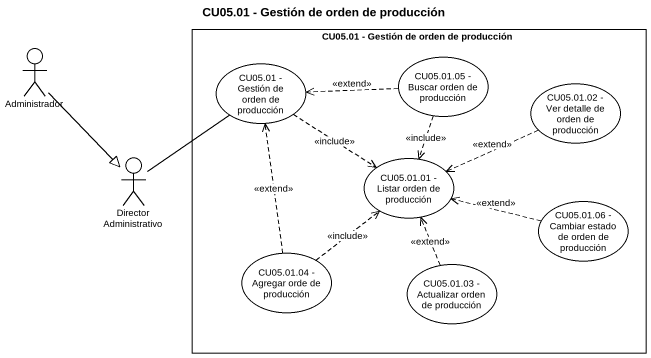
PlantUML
@startuml
title CU05.01 - Gestión de orden de producción
rectangle "CU05.01 - Gestión de orden de producción" as CU05_01_Gestión_de_orden_de {
  usecase "CU05.01 - Gestión de orden de producción" as CU05_01_Gestión_de_orden_de_2
  usecase "CU05.01.05 - Buscar orden de producción" as CU05_01_05_Buscar_orden_de
  usecase "CU05.01.02 - Ver detalle de orden de producción" as CU05_01_02_Ver_detalle_de
  usecase "CU05.01.01 - Listar orden de producción" as CU05_01_01_Listar_orden_de
  usecase "CU05.01.06 - Cambiar estado de orden de producción" as CU05_01_06_Cambiar_estado
  usecase "CU05.01.04 - Agregar orde de producción" as CU05_01_04_Agregar_orde_de
  usecase "CU05.01.03 - Actualizar orden de producción" as CU05_01_03_Actualizar_orden
}
actor Administrador
actor "Director Administrativo" as Director_Administrativo
Administrador --|> Director_Administrativo
CU05_01_Gestión_de_orden_de_2 -- Director_Administrativo
CU05_01_Gestión_de_orden_de_2 ..> CU05_01_01_Listar_orden_de : <<include>>
CU05_01_05_Buscar_orden_de .left.> CU05_01_Gestión_de_orden_de_2 : <<extend>>
CU05_01_05_Buscar_orden_de ..> CU05_01_01_Listar_orden_de : <<include>>
CU05_01_02_Ver_detalle_de .left.> CU05_01_01_Listar_orden_de : <<extend>>
CU05_01_06_Cambiar_estado .left.> CU05_01_01_Listar_orden_de : <<extend>>
CU05_01_04_Agregar_orde_de .up.> CU05_01_Gestión_de_orden_de_2 : <<extend>>
CU05_01_04_Agregar_orde_de .up.> CU05_01_01_Listar_orden_de : <<include>>
CU05_01_03_Actualizar_orden .up.> CU05_01_01_Listar_orden_de : <<extend>>
@enduml
